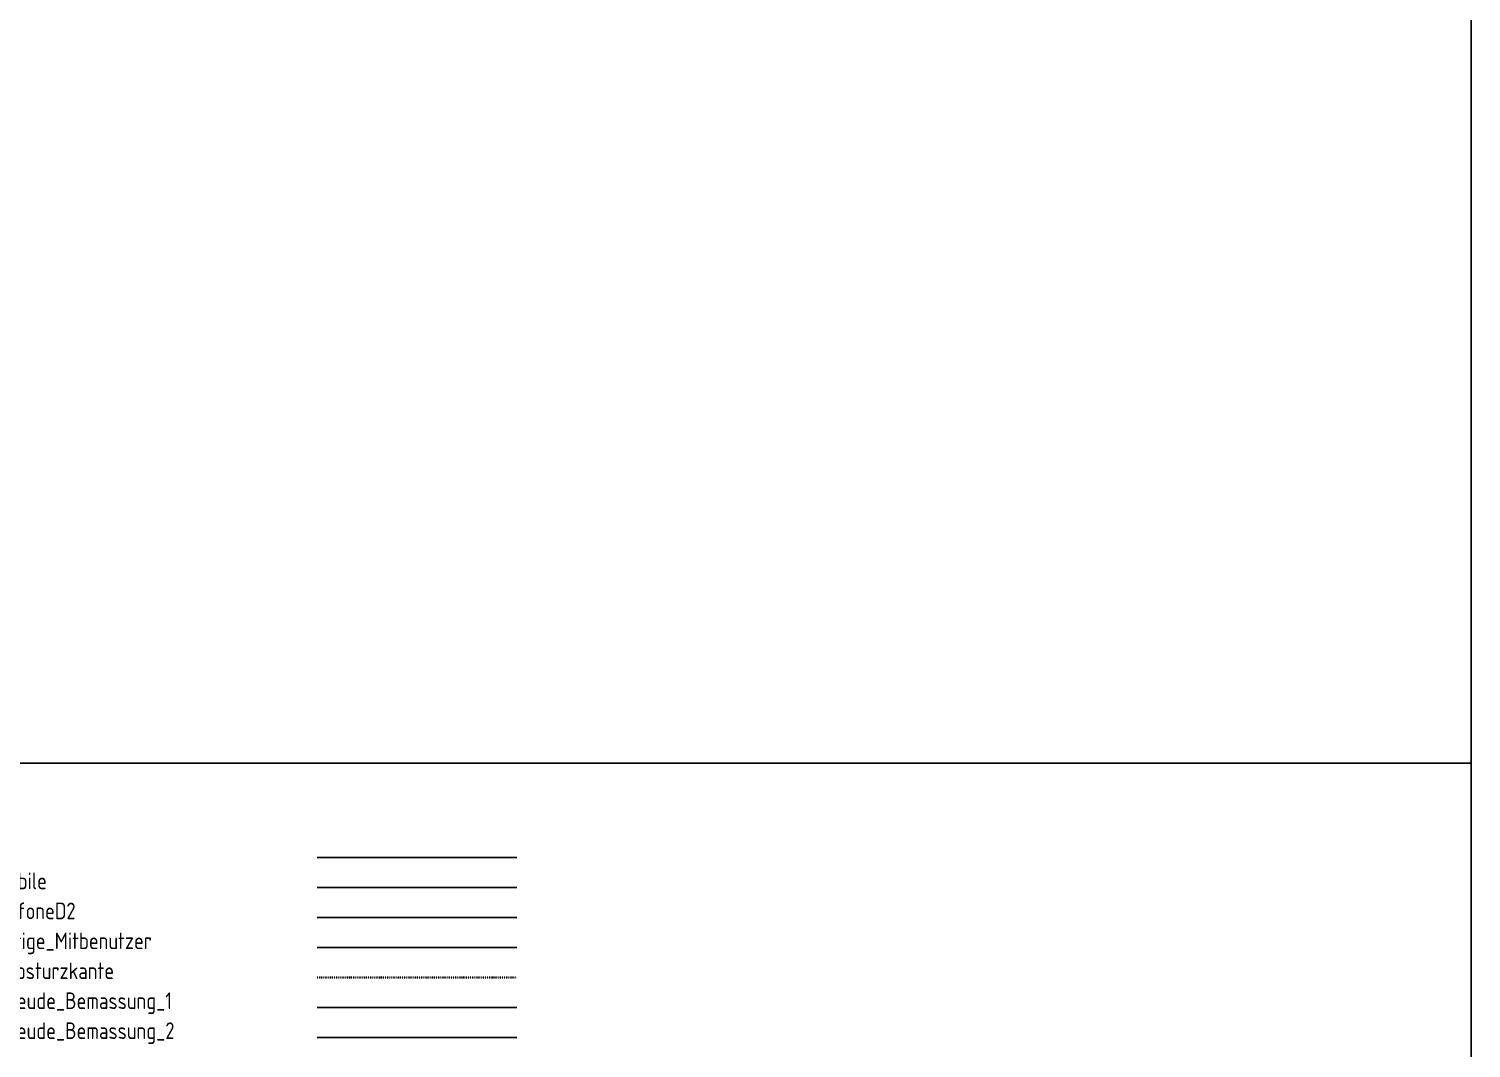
# Model space of a CAD drawing. Header units: millimetres. Extents: x -139278 to 641613, y -260926 to 217780.
# Drawn here: x 40660 to 62337, y -14601 to 720 of the extents above; entities that cross this region are included whole.
import ezdxf
from ezdxf.enums import TextEntityAlignment as Align

# ---------------------------------------------------------------- set-up
doc = ezdxf.new("R2010")
doc.units = ezdxf.units.MM
doc.linetypes.add('GETRENNT', pattern=[31.75, 12.7, -6.35, 0, -6.35, 0, -6.35])
doc.layers.add('00_Hilfskonstruktion', color=31, linetype='Continuous', plot=False)
for name, color, linetype, lineweight in [('60_E+', 92, 'Continuous', 25), ('70_T-Mobile', 220, 'Continuous', 25), ('80_VodafoneD2', 10, 'Continuous', 25), ('90_Sonstige_Mitbenutzung', 202, 'Continuous', 25), ('99_2-m-Absturzkante', 1, 'GETRENNT', 35), ('99_Gebaeude_Bemassung_1', 7, 'Continuous', 25), ('99_Gebaeude_Bemassung_2', 2, 'Continuous', 25)]:
    doc.layers.add(name, color=color, linetype=linetype, lineweight=lineweight)
doc.styles.add('ISOCP', font='ISOCP', dxfattribs={"width": 0.9})

msp = doc.modelspace()

# ---------------------------------------------------------------- linework, layer by layer
at = {"layer": '00_Hilfskonstruktion'}
for points in [[(-1311.381, 30437.706), (62337.413, 30437.706), (62337.413, -10318.745), (-1311.381, -10318.745)], [(-1311.381, -10318.745), (62337.413, -10318.745), (62337.413, -39771.866), (-1311.381, -39771.866)]]:
    msp.add_lwpolyline(points, close=True, dxfattribs=at)
at = {"layer": '60_E+'}
msp.add_line((44991.845, -11737.506), (47991.845, -11737.506), dxfattribs=at)
at = {"layer": '70_T-Mobile'}
msp.add_line((44991.845, -12187.717), (47991.845, -12187.717), dxfattribs=at)
at = {"layer": '80_VodafoneD2'}
msp.add_line((44991.845, -12637.928), (47991.845, -12637.928), dxfattribs=at)
at = {"layer": '90_Sonstige_Mitbenutzung'}
msp.add_line((44991.845, -13088.139), (47991.845, -13088.139), dxfattribs=at)
at = {"layer": '99_2-m-Absturzkante'}
msp.add_line((44991.845, -13538.35), (47991.845, -13538.35), dxfattribs=at)
at = {"layer": '99_Gebaeude_Bemassung_1'}
msp.add_line((44991.845, -13988.562), (47991.845, -13988.562), dxfattribs=at)
at = {"layer": '99_Gebaeude_Bemassung_2'}
msp.add_line((44991.845, -14438.773), (47991.845, -14438.773), dxfattribs=at)

# ---------------------------------------------------------------- texts
at = {"layer": '70_T-Mobile', "style": 'ISOCP', "width": 0.9}
msp.add_text('70_T-Mobile', height=250, dxfattribs=at).set_placement((39433.578, -12287.717), align=Align.BOTTOM_LEFT)
at = {"layer": '80_VodafoneD2', "style": 'ISOCP', "width": 0.9}
msp.add_text('80_VodafoneD2', height=250, dxfattribs=at).set_placement((39433.578, -12737.928), align=Align.BOTTOM_LEFT)
at = {"layer": '90_Sonstige_Mitbenutzung', "style": 'ISOCP', "width": 0.9}
msp.add_text('90_Sonstige_Mitbenutzer', height=250, dxfattribs=at).set_placement((39433.578, -13188.139), align=Align.BOTTOM_LEFT)
at = {"layer": '99_2-m-Absturzkante', "style": 'ISOCP', "width": 0.9}
msp.add_text('99_2--Absturzkante', height=250, dxfattribs=at).set_placement((39433.578, -13638.35), align=Align.BOTTOM_LEFT)
at = {"layer": '99_Gebaeude_Bemassung_1', "style": 'ISOCP', "width": 0.9}
msp.add_text('99_Gebaeude_Bemassung_1', height=250, dxfattribs=at).set_placement((39433.578, -14088.562), align=Align.BOTTOM_LEFT)
at = {"layer": '99_Gebaeude_Bemassung_2', "style": 'ISOCP', "width": 0.9}
msp.add_text('99_Gebaeude_Bemassung_2', height=250, dxfattribs=at).set_placement((39433.578, -14538.773), align=Align.BOTTOM_LEFT)

doc.saveas('drawing.dxf')
